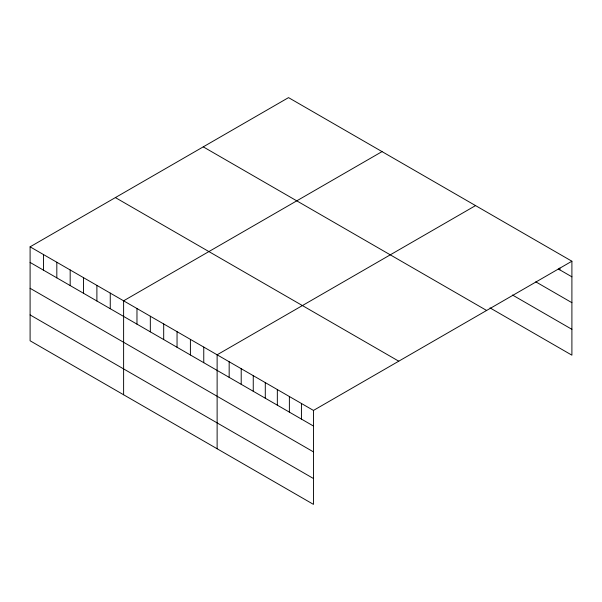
<?xml version="1.0" encoding="UTF-8"?>
<svg xmlns="http://www.w3.org/2000/svg" width="602" height="602" viewBox="0 0 602 602"><rect width="100%" height="100%" fill="white"/><g stroke="black" fill="none" stroke-linecap="round" stroke-linejoin="round"><path stroke-width="0.9" d="M30.1 246.828L313.469 410.429L313.469 504.378L30.1 340.777L30.1 246.828L288.531 97.622L571.9 261.223L571.9 355.172L490.005 307.893M382.044 151.606L123.613 300.812L123.613 394.769M475.557 205.598L217.126 354.804L217.126 448.753M313.469 410.429L571.9 261.223M558.25 268.951L571.9 276.83M535.772 281.826L571.9 302.686M512.49 295.018L571.9 329.324M203.25 146.858L486.619 310.459M115.381 197.584L398.75 361.185M30.1 262.434L313.469 426.035M30.1 288.29L313.469 451.891M30.1 314.921L313.469 478.522M559.86 268.04L559.86 269.877M301.429 403.475L301.429 419.082M289.381 396.522L289.381 412.129M277.341 389.569L277.341 405.176M265.294 382.616L265.294 398.223M253.254 375.663L253.254 391.27M241.206 368.71L241.206 384.317M229.166 361.757L229.166 377.364M203.762 347.091L203.762 362.697M190.405 339.377L190.405 354.984M177.048 331.664L177.048 347.271M163.691 323.951L163.691 339.558M150.327 316.238L150.327 331.845M136.97 308.525L136.97 324.132M110.256 293.099L110.256 308.706M96.892 285.386L96.892 300.992M83.535 277.672L83.535 293.279M70.178 269.959L70.178 285.574M56.821 262.246L56.821 277.861M43.457 254.541L43.457 270.147"/></g></svg>
